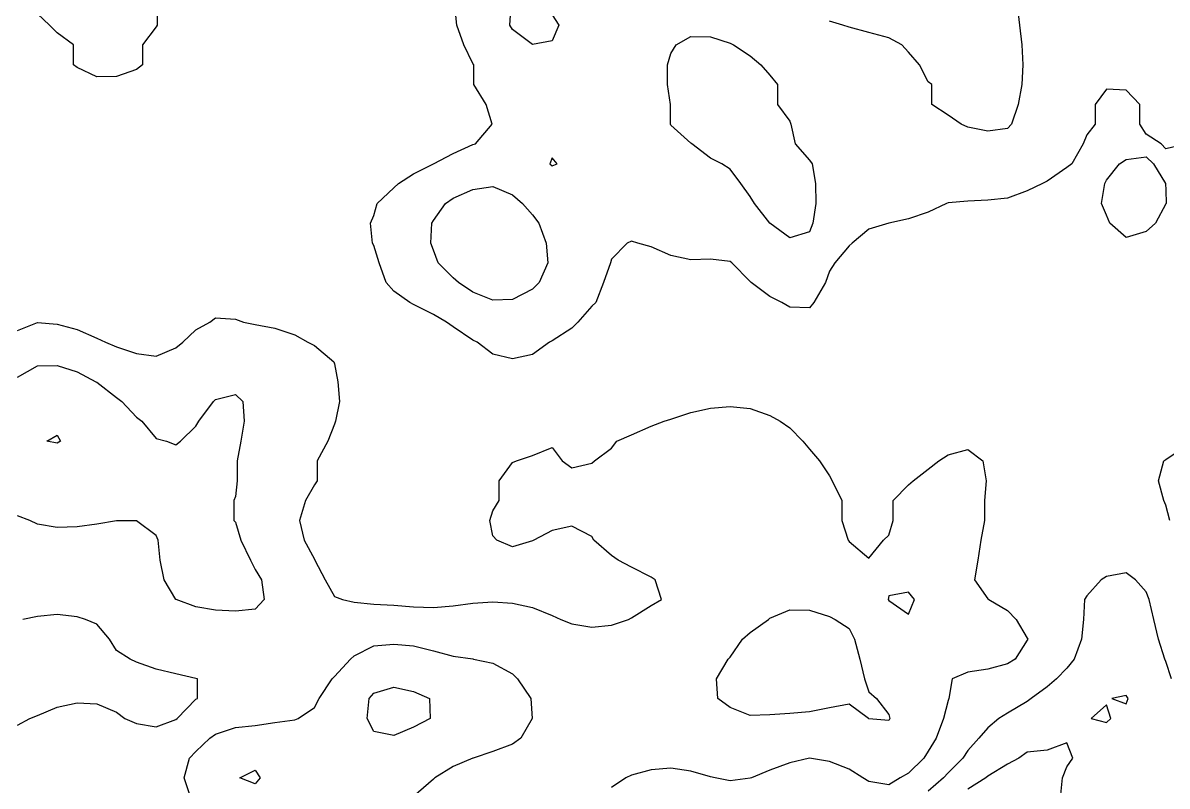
# Model space of a CAD drawing. Header units: inches. Extents: x 450896 to 463247, y 7386701 to 7399440.
# Drawn here: x 453338 to 455030, y 7393284 to 7394413 of the extents above; entities that cross this region are included whole.
import ezdxf

# ---------------------------------------------------------------- set-up
doc = ezdxf.new("R2010")
doc.units = ezdxf.units.IN
doc.header["$MEASUREMENT"] = 0

msp = doc.modelspace()

# ---------------------------------------------------------------- linework, layer by layer
for points, elevation in [([(453536.1, 7394438.6), (453536.3, 7394409.3), (453535, 7394406.7), (453514.6, 7394380), (453514.6, 7394350.7), (453505.7, 7394343.6), (453476.4, 7394333.3), (453447.1, 7394332.9), (453417.9, 7394346.9), (453412.5, 7394350.7), (453412.5, 7394380), (453388.6, 7394397.8), (453377.3, 7394409.3), (453359.3, 7394426)], 740), ([(455057.9, 7394233.1), (455028.6, 7394226.3), (455021.8, 7394233.6), (454999.4, 7394248.1), (454990.3, 7394262.9), (454990.3, 7394292.2), (454970.1, 7394313.1), (454940.8, 7394314.5), (454924.1, 7394292.2), (454924.1, 7394262.9), (454911.5, 7394247), (454906.3, 7394233.6), (454889.5, 7394204.3), (454882.2, 7394198.9), (454852.9, 7394178.8), (454846.2, 7394175), (454823.6, 7394164.2), (454794.4, 7394153.3), (454765.1, 7394150.3), (454735.8, 7394149.3), (454706.5, 7394146.6), (454703.9, 7394145.7), (454677.2, 7394132.7), (454647.9, 7394122.8), (454618.6, 7394116.4), (454618.6, 7394116.4), (454589.3, 7394107.9), (454564.4, 7394087.1), (454560.1, 7394083.2), (454539.1, 7394057.9), (454530.8, 7394045.4), (454525.3, 7394028.6), (454507.9, 7393999.3), (454501.5, 7393991.5), (454472.2, 7393992.5), (454460.6, 7393999.3), (454442.9, 7394008.3), (454415.4, 7394028.6), (454413.6, 7394030.1), (454386.7, 7394057.9), (454384.3, 7394059.9), (454355, 7394063.1), (454325.8, 7394062.1), (454296.5, 7394068.8), (454267.2, 7394081.7), (454247.4, 7394087.1), (454237.9, 7394089.7), (454231.8, 7394087.1), (454208.6, 7394063.5), (454207, 7394057.9), (454196.9, 7394028.6), (454185.2, 7393999.3), (454179.3, 7393993.8), (454158.7, 7393970), (454150, 7393961.4), (454120.7, 7393942.6), (454117, 7393940.7), (454091.5, 7393922.2), (454062.2, 7393916.1), (454032.9, 7393922.9), (454009.9, 7393940.7), (454003.6, 7393943.5), (453974.3, 7393963.4), (453964.6, 7393970), (453945, 7393981.7), (453915.7, 7393996.3), (453910.1, 7393999.3), (453886.4, 7394015.8), (453875, 7394028.6), (453865, 7394057.9), (453857.2, 7394083.4), (453855.1, 7394087.1), (453852.1, 7394116.4), (453857.2, 7394127.8), (453862.1, 7394145.7), (453886.4, 7394168.9), (453893.3, 7394175), (453915.7, 7394189.7), (453945, 7394204.3), (453945, 7394204.3), (453974.3, 7394219.3), (454003.6, 7394232.7), (454007.4, 7394233.6), (454032.2, 7394262.9), (454023.1, 7394292.2), (454004.7, 7394321.4), (454004.7, 7394350.7), (454003.6, 7394352.7), (453990, 7394380), (453979.9, 7394409.3), (453976.6, 7394438.6)], 740), ([(454130.6, 7394409.3), (454120.7, 7394386.1), (454091.5, 7394380.9), (454062.2, 7394402.8), (454058.1, 7394409.3), (454059.9, 7394438.6), (454062.2, 7394440.4), (454091.5, 7394442.5), (454101.4, 7394438.6), (454120.7, 7394424.7), (454130.6, 7394409.3)], 760), ([(454808.7, 7394438.6), (454811.9, 7394409.3), (454815.6, 7394380), (454817.1, 7394350.7), (454815.4, 7394321.4), (454809.9, 7394292.2), (454800.4, 7394262.9), (454794.4, 7394256.7), (454765.1, 7394252.5), (454735.8, 7394258.5), (454725.9, 7394262.9), (454706.5, 7394276.2), (454682.2, 7394292.2), (454682.2, 7394321.4), (454677.2, 7394325.6), (454664, 7394350.7), (454647.9, 7394369.4), (454638.2, 7394380), (454618.6, 7394390.7), (454589.3, 7394398.4), (454560.1, 7394406.3), (454551, 7394409.3), (454530.8, 7394415.3)], 760), ([(454506.5, 7394116.4), (454501.5, 7394103.5), (454472.2, 7394094.8), (454442.9, 7394116.3), (454442.8, 7394116.4), (454419.9, 7394145.7), (454413.6, 7394155.9), (454400, 7394175), (454384.3, 7394196.6), (454372, 7394204.3), (454355, 7394212.5), (454327.5, 7394233.6), (454325.8, 7394234.8), (454296.5, 7394261.3), (454295.8, 7394262.9), (454295.6, 7394292.2), (454291.3, 7394321.4), (454291.3, 7394350.7), (454296.5, 7394367.3), (454304.2, 7394380), (454325.8, 7394392.4), (454355, 7394392), (454384.3, 7394382.8), (454389, 7394380), (454413.6, 7394364.1), (454429.6, 7394350.7), (454442.9, 7394335.5), (454454.3, 7394321.4), (454454.3, 7394292.2), (454472.2, 7394267.3), (454473.6, 7394262.9), (454480, 7394233.6), (454501.5, 7394209.6), (454505.6, 7394204.3), (454510.1, 7394175), (454510.9, 7394145.7), (454506.5, 7394116.4)], 760), ([(454120.7, 7394201.1), (454128.1, 7394204.3), (454120.7, 7394213.2), (454117.5, 7394204.3), (454120.7, 7394201.1)], 740), ([(455013.2, 7394116.4), (454999.4, 7394104.1), (454970.1, 7394095.5), (454945.5, 7394116.4), (454940.8, 7394128.2), (454933.5, 7394145.7), (454938.3, 7394175), (454940.8, 7394179.9), (454959.9, 7394204.3), (454970.1, 7394210.5), (454999.4, 7394214.7), (455010.3, 7394204.3), (455028.3, 7394175), (455028.6, 7394165.4), (455029, 7394145.7), (455028.6, 7394145.1), (455013.2, 7394116.4)], 740), ([(454101.5, 7394028.6), (454091.5, 7394019), (454062.2, 7394003.8), (454032.9, 7394002.5), (454003.6, 7394014.4), (453982.3, 7394028.6), (453974.3, 7394035.6), (453952, 7394057.9), (453945, 7394076.4), (453941.4, 7394087.1), (453942.7, 7394116.4), (453945, 7394120.3), (453963.2, 7394145.7), (453974.3, 7394153.5), (454003.6, 7394166.3), (454032.9, 7394170.7), (454062.2, 7394158.6), (454077.1, 7394145.7), (454091.5, 7394128.9), (454101, 7394116.4), (454111.9, 7394087.1), (454114.3, 7394057.9), (454101.5, 7394028.6)], 760), ([(453330, 7393957.7), (453359.3, 7393969.5), (453388.6, 7393967.3), (453417.9, 7393959.3), (453447.1, 7393946.4), (453459.9, 7393940.7), (453476.4, 7393933.5), (453505.7, 7393924), (453535, 7393919.9), (453564.3, 7393932.4), (453574.6, 7393940.7), (453593.6, 7393958.9), (453614.4, 7393970), (453622.9, 7393976.7), (453652.2, 7393974.8), (453664, 7393970), (453681.4, 7393966.9), (453710.7, 7393961.5), (453740, 7393951.5), (453759.4, 7393940.7), (453769.3, 7393935.6), (453797.9, 7393911.4), (453798.6, 7393908.5), (453803.8, 7393882.1), (453806, 7393852.8), (453800.3, 7393823.6), (453798.6, 7393819.4), (453789.1, 7393794.3), (453773.1, 7393765), (453773.1, 7393735.7), (453769.3, 7393729.6), (453755.8, 7393706.4), (453746.8, 7393677.1), (453753.9, 7393647.8), (453769.3, 7393619.6), (453769.9, 7393618.5), (453785.2, 7393589.3), (453798.6, 7393564.5), (453810.4, 7393560), (453827.9, 7393556.1), (453857.2, 7393553), (453886.4, 7393551.9), (453915.7, 7393549.3), (453945, 7393548.3), (453974.3, 7393550.8), (454003.6, 7393554.5), (454032.9, 7393556.8), (454062.2, 7393554.9), (454091.5, 7393548.5), (454120.7, 7393536.4), (454133.7, 7393530.7), (454150, 7393524.3), (454179.3, 7393519), (454208.6, 7393522.1), (454233.6, 7393530.7), (454237.9, 7393533), (454267.2, 7393551), (454282.6, 7393560), (454273.3, 7393589.3), (454267.2, 7393592.9), (454237.9, 7393608), (454218.2, 7393618.5), (454208.6, 7393625.3), (454182.3, 7393647.8), (454179.3, 7393653.5), (454150, 7393668.3), (454120.7, 7393662.1), (454093.5, 7393647.8), (454091.5, 7393646.9), (454062.2, 7393638.1), (454039, 7393647.8), (454032.9, 7393654.2), (454028.7, 7393677.1), (454032.9, 7393691.4), (454042.3, 7393706.4), (454042.3, 7393735.7), (454062.2, 7393762.8), (454068.2, 7393765), (454091.5, 7393772.8), (454120.7, 7393784.6), (454135.7, 7393765), (454150, 7393754.9), (454179.3, 7393761.6), (454183.2, 7393765), (454208.6, 7393783.9), (454216.6, 7393794.3), (454237.9, 7393803.7), (454267.2, 7393816.3), (454286.6, 7393823.6), (454296.5, 7393826.6), (454325.8, 7393836.6), (454355, 7393843.1), (454384.3, 7393845.3), (454413.6, 7393842.7), (454442.9, 7393832), (454457.9, 7393823.6), (454472.2, 7393813.7), (454491.7, 7393794.3), (454501.5, 7393782.5), (454516.3, 7393765), (454530.8, 7393743.1), (454534.9, 7393735.7), (454549.1, 7393706.4), (454549.1, 7393677.1), (454558.7, 7393647.8), (454560.1, 7393645.8), (454589.3, 7393621), (454611, 7393647.8), (454618.6, 7393655), (454625.2, 7393677.1), (454625.2, 7393706.4), (454647.9, 7393729.6), (454654.6, 7393735.7), (454677.2, 7393752.8), (454692.6, 7393765), (454706.5, 7393774), (454735.8, 7393781.9), (454757.9, 7393765), (454762.8, 7393735.7), (454760.2, 7393706.4), (454760.2, 7393677.1), (454754.7, 7393647.8), (454750.6, 7393618.5), (454745.4, 7393589.3), (454765.1, 7393561.2), (454766.5, 7393560), (454794.4, 7393544), (454807, 7393530.7), (454823.6, 7393503.1), (454824.3, 7393501.4), (454823.6, 7393499.9), (454805.8, 7393472.1), (454794.4, 7393464.9), (454765.1, 7393457.2), (454735.8, 7393452.8), (454712.4, 7393442.8), (454707.6, 7393413.5), (454706.5, 7393410.7), (454699.8, 7393384.2), (454688.7, 7393355), (454677.2, 7393335.8), (454670.6, 7393325.7), (454647.9, 7393303.3), (454635.6, 7393296.4), (454618.6, 7393286.1), (454589.3, 7393290.8), (454580.1, 7393296.4), (454560.1, 7393309.4), (454530.8, 7393320.6), (454501.5, 7393325.3), (454472.2, 7393318.8), (454442.9, 7393307.9), (454415.5, 7393296.4), (454413.6, 7393295.7), (454384.3, 7393292), (454361.9, 7393296.4), (454355, 7393297.9), (454325.8, 7393306.4), (454296.5, 7393310.7), (454267.2, 7393308.4), (454237.9, 7393300.5), (454229.7, 7393296.4), (454208.6, 7393282)], 740), ([(453330, 7393888.7), (453359.3, 7393905.8), (453388.6, 7393906.3), (453417.9, 7393896.5), (453445.5, 7393882.1), (453447.1, 7393881.2), (453476.4, 7393858.6), (453484.2, 7393852.8), (453505.7, 7393829.9), (453513.7, 7393823.6), (453535, 7393798.1), (453550.1, 7393794.3), (453564.3, 7393788.7), (453570.9, 7393794.3), (453593.6, 7393816.6), (453598.2, 7393823.6), (453619.9, 7393852.8), (453622.9, 7393855.8), (453652.2, 7393863.4), (453663, 7393852.8), (453665.3, 7393823.6), (453660.2, 7393794.3), (453654.8, 7393765), (453654.8, 7393735.7), (453652.2, 7393712.5), (453649.8, 7393706.4), (453649.7, 7393677.1), (453652.2, 7393674.4), (453660, 7393647.8), (453674.5, 7393618.5), (453681.4, 7393604.5), (453690.9, 7393589.3), (453694.6, 7393560)], 760), ([(453393.3, 7393794.3), (453388.6, 7393791.3), (453373, 7393794.3), (453388.6, 7393803.2), (453393.3, 7393794.3)], 780), ([(455034.6, 7393677.1), (455028.6, 7393699.7), (455025.5, 7393706.4), (455017.8, 7393735.7), (455025.7, 7393765), (455028.6, 7393767.3), (455057.9, 7393786.6)], 740), ([(453694.6, 7393560), (453681.4, 7393545.8), (453652.2, 7393542.9), (453622.9, 7393544.1), (453593.6, 7393549.5), (453564.7, 7393560), (453564.3, 7393560.3), (453546.6, 7393589.3), (453541, 7393618.5), (453538.1, 7393647.8), (453535, 7393654.8), (453505.7, 7393676.6), (453476.4, 7393676.2), (453447.1, 7393671.4), (453417.9, 7393667.5), (453388.6, 7393666.4), (453359.3, 7393671.5), (453348.1, 7393677.1), (453330, 7393684)], 760), ([(455037, 7393442.8), (455028.6, 7393468.6), (455027.2, 7393472.1), (455017.5, 7393501.4), (455010.6, 7393530.7), (455003.8, 7393560), (454999.4, 7393571.3), (454983.8, 7393589.3), (454970.1, 7393599.3), (454940.8, 7393594.3), (454933.1, 7393589.3), (454911.5, 7393565.5), (454908.1, 7393560), (454906.8, 7393530.7), (454903.6, 7393501.4), (454893, 7393472.1), (454882.2, 7393458.5), (454866.9, 7393442.8), (454852.9, 7393430.9), (454829.5, 7393413.5), (454823.6, 7393409.2), (454794.4, 7393392.1), (454781.5, 7393384.2), (454765.1, 7393370.2), (454751.9, 7393355), (454735.8, 7393336.6), (454728.1, 7393325.7), (454706.5, 7393303.8), (454699.8, 7393296.4), (454677.2, 7393276.9)], 720), ([(454647.9, 7393538.3), (454656.6, 7393560), (454647.9, 7393570.9), (454618.6, 7393565.5), (454617.8, 7393560), (454618.6, 7393558.7), (454647.9, 7393538.3)], 740), ([(453330, 7393374.2), (453348, 7393384.2), (453359.3, 7393388.6), (453388.6, 7393401), (453417.9, 7393407.1), (453447.1, 7393405.6), (453476.4, 7393393.6), (453488.4, 7393384.2), (453505.7, 7393376.8), (453535, 7393371.9), (453564.3, 7393382.8), (453565.9, 7393384.2), (453593.6, 7393412.5), (453596, 7393413.5), (453596.2, 7393442.8), (453593.6, 7393443.5), (453564.3, 7393450.1), (453535, 7393457.3), (453505.7, 7393467.3), (453496.6, 7393472.1), (453476.4, 7393484.5), (453465.9, 7393501.4), (453447.1, 7393523.7), (453430.3, 7393530.7), (453417.9, 7393534.6), (453388.6, 7393537.7), (453359.3, 7393535.1), (453337.5, 7393530.7)], 740), ([(454620.3, 7393384.2), (454618.6, 7393381.2), (454589.3, 7393383.6), (454588.8, 7393384.2), (454560.1, 7393405.2), (454530.8, 7393400.1), (454501.5, 7393394.1), (454472.2, 7393391.4), (454442.9, 7393389.4), (454413.6, 7393388.4), (454384.3, 7393400.4), (454365.9, 7393413.5), (454363.7, 7393442.8), (454381.3, 7393472.1), (454384.3, 7393474.6), (454402.1, 7393501.4), (454413.6, 7393511.4), (454440.6, 7393530.7), (454442.9, 7393532.3), (454472.2, 7393544.8), (454501.5, 7393544.4), (454530.8, 7393535.2), (454539.3, 7393530.7), (454560.1, 7393517), (454567.9, 7393501.4), (454575.8, 7393472.1), (454582.8, 7393442.8), (454589.3, 7393423.8), (454600.8, 7393413.5), (454618.6, 7393390.2), (454620.3, 7393384.2)], 760), ([(453586.1, 7393267.1), (453576.5, 7393296.4), (453584.5, 7393325.7), (453593.6, 7393335.5), (453614.5, 7393355), (453622.9, 7393361.1), (453652.2, 7393370.7), (453681.4, 7393373.8), (453710.7, 7393378.3), (453740, 7393382.2), (453745.1, 7393384.2), (453769.3, 7393400.2), (453775.9, 7393413.5), (453795.5, 7393442.8), (453798.6, 7393446.4), (453822.2, 7393472.1), (453827.9, 7393476.6), (453857.2, 7393491.4), (453886.4, 7393493.9), (453915.7, 7393491.7), (453945, 7393484.2), (453974.3, 7393476.4), (454003.6, 7393472.3), (454004.6, 7393472.1), (454032.9, 7393466), (454062.2, 7393450.1), (454069.7, 7393442.8), (454089, 7393413.5), (454091, 7393384.2), (454074.6, 7393355), (454062.2, 7393346.4), (454032.9, 7393335.4), (454004, 7393325.7), (454003.6, 7393325.5), (453974.3, 7393313.1), (453947.1, 7393296.4), (453945, 7393294.3), (453915.7, 7393268.6)], 760), ([(453940.1, 7393384.2), (453915.7, 7393371.2), (453886.4, 7393359.1), (453857.2, 7393365.1), (453847.3, 7393384.2), (453850.3, 7393413.5), (453857.2, 7393421.7), (453886.4, 7393430.4), (453915.7, 7393424), (453939.2, 7393413.5), (453940.1, 7393384.2)], 780), ([(454970.1, 7393405.8), (454972.8, 7393413.5), (454970.1, 7393418.1), (454948.5, 7393413.5), (454970.1, 7393405.8)], 700), ([(454940.8, 7393378.2), (454947.3, 7393384.2), (454940.8, 7393404.6), (454918.2, 7393384.2), (454940.8, 7393378.2)], 700), ([(454873, 7393267.1), (454875.6, 7393296.4), (454882.2, 7393312.6), (454891, 7393325.7), (454882.2, 7393348), (454852.9, 7393337.5), (454823.6, 7393334.4), (454811.3, 7393325.7), (454794.4, 7393316.5), (454765.1, 7393298.9), (454762.1, 7393296.4), (454735.8, 7393279.7)], 700), ([(453689, 7393296.4), (453681.4, 7393287.6), (453658.5, 7393296.4), (453681.4, 7393307.6), (453689, 7393296.4)], 780)]:
    msp.add_lwpolyline(points, dxfattribs=dict(elevation=elevation))

doc.saveas('drawing.dxf')
